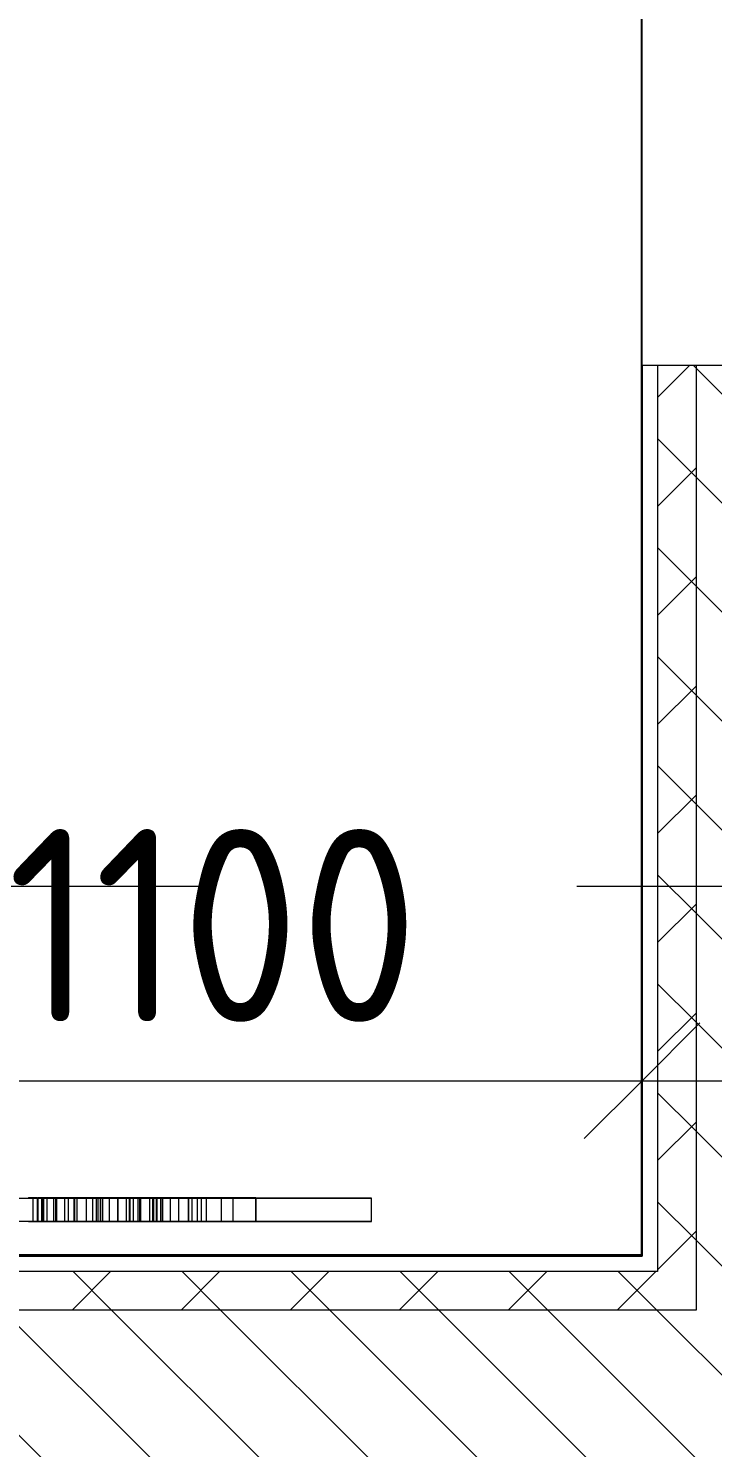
# Model space of a CAD drawing. Header units: millimetres. Extents: x 81494 to 296443, y -8553 to 29000.
# Drawn here: x 116944 to 117831, y 16271 to 18112 of the extents above; entities that cross this region are included whole.
import ezdxf

# ---------------------------------------------------------------- set-up
doc = ezdxf.new("R2010")
doc.units = ezdxf.units.MM
doc.linetypes.add('Осевая', pattern=[3175, 635, -476.25, 1587.5, -476.25])
for name, color, linetype, lineweight in [('A-ANNO-DIMS', 7, 'Continuous', 9), ('A-ANNO-DIMS-100', 7, 'Continuous', 9), ('A-WALL', 7, 'Continuous', 9), ('I-WALL', 7, 'Continuous', 9), ('Оси-2', 7, 'Осевая', 9)]:
    doc.layers.add(name, color=color, linetype=linetype, lineweight=lineweight)
for name, color, linetype, lineweight, true_color in [('A-WALL-1', 9, 'Continuous', 9, 0x808080), ('A-WALL-FNSH-1', 9, 'Continuous', 9, 0x808080), ('I-FURN-1', 9, 'Continuous', 9, 0x808080)]:
    doc.layers.add(name, color=color, linetype=linetype, lineweight=lineweight, true_color=true_color)
doc.styles.add('ISOCPEUR', font='isocpeur.ttf', dxfattribs={"width": 0.9, "height": 250})
doc.dimstyles.new('ISO-2_5_0_9К_БОЛЬШОЙ_1', dxfattribs={"dimscale": 304.8, "dimtxt": 248.995294, "dimasz": 0.492126, "dimexe": 0.393701, "dimexo": 0.984252, "dimgap": 0, "dimtad": 1, "dimdec": 0, "dimrnd": 10, "dimzin": 0, "dimdsep": 46, "dimtxsty": 'ISOCPEUR', "dimblk1": 'OBLIQUE', "dimblk2": 'OBLIQUE', "dimsah": 1, "dimcen": 0.09, "dimdle": 0.393701, "dimazin": 0, "dimtfac": 1, "dimtdec": 4, "dimtix": 1, "dimtmove": 0, "dimatfit": 3, "dimfxl": 1, "dimtvp": 1, "dimtolj": 1, "dimtzin": 0, "dimarcsym": 2})
pattern_1 = [(135, (0, 0), (-70.71068, -70.71068), [])]
pattern_2 = [(45, (0, 0), (-70.71068, 70.71068), []), (135, (0, 0), (-70.71068, -70.71068), [])]

# ---------------------------------------------------------------- blocks, each defined once
blk = doc.blocks.new('вывеска в доо - вывеска в доо-30524903-План расстановки мебели и оборудования 1 этажа в осях 23_1-33')
at = {"layer": 'I-FURN-1'}
for p, q in [((-800, 0), (800, 0)), ((-701, 0), (-800, 0)), ((-650, 0), (-701, 0)), ((-606.5, 0), (-650, 0)), ((-649.8, 0), (-605.4, 0)), ((-620.7, 0), (-649.8, 0)), ((-649.8, -30), (-649.8, 0)), ((-649.8, 0), (-649.8, -30)), ((-605.4, 0), (-620.7, 0)), ((-620.7, 0), (-620.7, -30)), ((-620.7, 0), (-620.7, -30)), ((-551.3, 0), (-606.5, 0)), ((-605.4, 0), (-550.2, 0)), ((-579.4, 0), (-605.4, 0)), ((-562.7, 0), (-605.4, 0)), ((-605.4, 0), (-586, 0)), ((-605.4, 0), (-605.4, -30)), ((-605.4, 0), (-605.4, -30)), ((-586, 0), (-574.2, 0)), ((-586, 0), (-586, -30)), ((-550.2, 0), (-579.4, 0)), ((-579.4, 0), (-579.4, -30)), ((-579.4, 0), (-579.4, -30)), ((-574.2, 0), (-567.2, 0)), ((-574.2, 0), (-574.2, -30)), ((-567.2, 0), (-562.7, 0)), ((-567.2, 0), (-567.2, -30)), ((-562.7, 0), (-391.7, 0)), ((-539.4, 0), (-562.7, 0)), ((-562.7, -30), (-562.7, 0)), ((-562.7, 0), (-562.7, -30)), ((-562.7, 0), (-562.7, -30)), ((-562.7, 0), (-562.7, -30)), ((-540.4, 0), (-551.3, 0)), ((-550.2, 0), (-550.2, -30)), ((-550.2, 0), (-550.2, -30)), ((-529.2, 0), (-540.4, 0)), ((-438.3, 0), (-539.4, 0)), ((-529.2, 0), (-539.4, 0)), ((-539.4, 0), (-438.3, 0)), ((-539.4, 0), (-539.4, -30)), ((-521.9, 0), (-529.2, 0)), ((-529.2, 0), (-529.2, -30)), ((-527.4, 0), (-529.2, 0)), ((-528.3, 0), (-526.6, 0)), ((-526.6, 0), (-528.3, 0)), ((-528.3, -30), (-528.3, 0)), ((-499.6, 0), (-527.3, 0)), ((-526.6, 0), (-526.6, 0)), ((-526.6, 0), (-521.2, 0)), ((-521.2, 0), (-526.6, 0)), ((-526.6, 0), (-526.6, 0)), ((-526.6, 0), (-526.6, -30)), ((-526.6, 0), (-526.6, -30)), ((-517.5, 0), (-521.9, 0)), ((-521.9, 0), (-521.9, -30)), ((-521.2, 0), (-512.5, 0)), ((-512.5, 0), (-521.2, 0)), ((-521.2, 0), (-521.2, -30)), ((-521.2, 0), (-521.2, -30)), ((-516, 0), (-517.5, 0)), ((-517.5, 0), (-517.5, -30)), ((-438.3, 0), (-516, 0)), ((-516, -30), (-516, 0)), ((-512.5, 0), (-500.8, 0)), ((-512.5, 0), (-512.5, -29)), ((-500.8, 0), (-512.3, 0)), ((-512.3, 0), (-512.3, -29)), ((-500.8, 0), (-486.9, 0)), ((-500.8, 0), (-500.8, -30)), ((-500.2, 0), (-500.2, -30)), ((-472.3, 0), (-499.6, 0)), ((-486.9, 0), (-499.2, 0)), ((-499.2, 0), (-497.2, 0)), ((-497.2, 0), (-499.2, 0)), ((-499.2, -30), (-499.2, 0)), ((-497.2, 0), (-491.1, 0)), ((-491.1, 0), (-497.2, 0)), ((-497.2, 0), (-497.2, -30)), ((-497.2, 0), (-497.2, -30)), ((-491.1, 0), (-482.1, 0)), ((-482.1, 0), (-491.1, 0)), ((-491.1, 0), (-491.1, -30)), ((-491.1, 0), (-491.1, -30)), ((-486.9, 0), (-471.4, 0)), ((-486.9, 0), (-486.9, -30)), ((-471.4, 0), (-486, 0)), ((-486, 0), (-486, -30)), ((-482.1, 0), (-471.4, 0)), ((-471.4, 0), (-482.1, 0)), ((-482.1, 0), (-482.1, -30)), ((-482.1, 0), (-482.1, -30)), ((-443.9, 0), (-472.2, 0)), ((-471.4, 0), (-448.5, 0)), ((-471.4, 0), (-471.4, -30)), ((-471.2, 0), (-460.3, 0)), ((-460.3, 0), (-471.2, 0)), ((-471.2, 0), (-471.2, -30)), ((-471.2, 0), (-471.2, -30)), ((-448.7, 0), (-471.1, 0)), ((-471.1, 0), (-471.1, -30)), ((-460.3, 0), (-451.4, 0)), ((-451.4, 0), (-460.3, 0)), ((-460.3, 0), (-460.3, -30)), ((-460.3, 0), (-460.3, -30)), ((-451.4, 0), (-445.3, 0)), ((-445.3, 0), (-451.4, 0)), ((-451.4, 0), (-451.4, -30)), ((-451.4, 0), (-451.4, -30)), ((-448.7, 0), (-448.7, -30)), ((-448.5, 0), (-438.3, 0)), ((-443.3, 0), (-448.5, 0)), ((-448.5, 0), (-448.5, -30)), ((-445.3, 0), (-443.3, 0)), ((-443.3, 0), (-445.3, 0)), ((-445.3, 0), (-445.3, -30)), ((-445.3, 0), (-445.3, -30)), ((-438.7, 0), (-443.9, 0)), ((-438.3, 0), (-443.3, 0)), ((-443.3, 0), (-443.3, -30)), ((-414.6, 0), (-438.7, 0)), ((-438.3, 0), (-430.2, 0)), ((-430.4, 0), (-438.3, 0)), ((-415, 0), (-438.3, 0)), ((-438.3, 0), (-438.3, -30)), ((-438.3, 0), (-438.3, -30)), ((-430.4, 0), (-430.4, -29.4)), ((-430.2, 0), (-418.2, 0)), ((-418.2, 0), (-430.2, 0)), ((-430.2, 0), (-430.2, -29.4)), ((-418.2, 0), (-414.2, 0)), ((-414.2, 0), (-418.2, 0)), ((-418.2, 0), (-418.2, -30)), ((-418.2, 0), (-418.2, -30)), ((-372.2, 0), (-415, 0)), ((-415, 0), (-415, -30)), ((-415, 0), (-415, -30)), ((-407.5, 0), (-414.6, 0)), ((-414.2, 0), (-414.2, -30)), ((-402.7, 0), (-407.5, 0)), ((-402, 0), (-406.9, 0)), ((-406.9, 0), (-402, 0)), ((-406.9, 0), (-406.9, -30)), ((-392.4, 0), (-402.7, 0)), ((-391.7, 0), (-402, 0)), ((-402, 0), (-391.7, 0)), ((-387.8, 0), (-402, 0)), ((-402, 0), (-390.3, 0)), ((-402, 0), (-402, -30)), ((-402, 0), (-402, -30)), ((-391.7, 0), (-372.2, 0)), ((-391.7, 0), (-391.7, -30)), ((-391.7, 0), (-391.7, -30)), ((-391.4, 0), (-391.4, -30)), ((-372.9, 0), (-391.1, 0)), ((-374.7, 0), (-390.3, 0)), ((-390.3, 0), (-379.4, 0)), ((-390.3, 0), (-374.2, 0)), ((-390.3, 0), (-390.3, -30)), ((-381, 0), (-387.8, 0)), ((-387.8, 0), (-387.8, -30)), ((-375, 0), (-381, 0)), ((-379.4, 0), (-372.2, 0)), ((-379.4, 0), (-379.4, -30)), ((-375, 0), (-375, -30)), ((-374.7, 0), (-374.7, -30)), ((-372.2, 0), (-374.2, 0)), ((-372.2, 0), (-374.2, 0)), ((-374.2, 0), (-372.2, 0)), ((-374.2, 0), (-374.2, -30)), ((-368.4, 0), (-372.9, 0)), ((-367.7, 0), (-372.2, 0)), ((-372.2, 0), (-367.7, 0)), ((-367.7, 0), (-372.2, 0)), ((-372.2, 0), (-367.7, 0)), ((-372.2, 0), (-372.2, -30)), ((-372.2, 0), (-372.2, -30)), ((-367.7, 0), (-361.6, 0)), ((-367.7, 0), (-367.7, -30)), ((-355.4, 0), (-367.5, 0)), ((-361.6, 0), (-366.9, 0)), ((-366.9, 0), (-366.9, -30)), ((-361.6, 0), (-354.4, 0)), ((-355, 0), (-361.3, 0)), ((-361.3, 0), (-361.3, -30)), ((-800, 0), (-800, -30)), ((-800, -30), (-650, -30)), ((800, -30), (-800, -30)), ((-650, -30), (-606.5, -30)), ((-649.8, -30.5), (-620.7, -30.5)), ((-605.4, -30.5), (-649.8, -30.5)), ((-620.7, -30.5), (-605.4, -30.5)), ((-606.5, -30), (-551.3, -30)), ((-605.4, -30.5), (-579.4, -30.5)), ((-550.2, -30.5), (-605.4, -30.5)), ((-586, -30.5), (-605.4, -30.5)), ((-605.4, -30.5), (-562.7, -30.5)), ((-574.2, -30.5), (-586, -30.5)), ((-579.4, -30.5), (-550.2, -30.5)), ((-567.2, -30.5), (-574.2, -30.5)), ((-562.7, -30.5), (-567.2, -30.5)), ((-562.7, -30.5), (-539.4, -30.5)), ((-391.7, -30.5), (-562.7, -30.5)), ((-551.3, -30), (-540.4, -30)), ((-540.4, -30), (-529.2, -30)), ((-539.4, -30.5), (-438.3, -30.5)), ((-438.3, -30.5), (-539.4, -30.5)), ((-539.4, -30.5), (-529.2, -30.5)), ((-529.2, -30), (-527.4, -30)), ((-529.2, -30.5), (-521.9, -30.5)), ((-528.3, -30.5), (-526.6, -30.5)), ((-526.6, -30.5), (-528.3, -30.5)), ((-527.3, -30), (-499.6, -30)), ((-526.6, -30.5), (-526.6, -30.5)), ((-526.6, -30.5), (-521.2, -30.5)), ((-521.2, -30.5), (-526.6, -30.5)), ((-526.6, -30.5), (-526.6, -30.5)), ((-521.9, -30.5), (-517.5, -30.5)), ((-521.2, -30.5), (-512.5, -30.5)), ((-512.5, -30.5), (-521.2, -30.5)), ((-517.5, -30.5), (-516, -30.5)), ((-516, -30.5), (-438.3, -30.5)), ((-500.8, -30.5), (-512.5, -30.5)), ((-512.3, -30.5), (-500.8, -30.5)), ((-486.9, -30.5), (-500.8, -30.5)), ((-499.6, -30), (-472.3, -30)), ((-499.2, -30.5), (-486.9, -30.5)), ((-499.2, -30.5), (-497.2, -30.5)), ((-497.2, -30.5), (-499.2, -30.5)), ((-497.2, -30.5), (-491.1, -30.5)), ((-491.1, -30.5), (-497.2, -30.5)), ((-491.1, -30.5), (-482.1, -30.5)), ((-482.1, -30.5), (-491.1, -30.5)), ((-471.4, -30.5), (-486.9, -30.5)), ((-486, -30.5), (-471.4, -30.5)), ((-482.1, -30.5), (-471.4, -30.5)), ((-471.4, -30.5), (-482.1, -30.5)), ((-472.2, -30), (-443.9, -30)), ((-448.5, -30.5), (-471.4, -30.5)), ((-471.2, -30.5), (-460.3, -30.5)), ((-460.3, -30.5), (-471.2, -30.5)), ((-471.1, -30.5), (-448.7, -30.5)), ((-460.3, -30.5), (-451.4, -30.5)), ((-451.4, -30.5), (-460.3, -30.5)), ((-451.4, -30.5), (-445.3, -30.5)), ((-445.3, -30.5), (-451.4, -30.5)), ((-448.5, -30.5), (-443.3, -30.5)), ((-438.3, -30.5), (-448.5, -30.5)), ((-445.3, -30.5), (-443.3, -30.5)), ((-443.3, -30.5), (-445.3, -30.5)), ((-443.9, -30), (-438.7, -30)), ((-443.3, -30.5), (-438.3, -30.5)), ((-438.7, -30), (-414.6, -30)), ((-438.3, -30.5), (-430.4, -30.5)), ((-430.2, -30.5), (-438.3, -30.5)), ((-438.3, -30.5), (-415, -30.5)), ((-430.2, -30.5), (-418.2, -30.5)), ((-418.2, -30.5), (-430.2, -30.5)), ((-418.2, -30.5), (-414.2, -30.5)), ((-414.2, -30.5), (-418.2, -30.5)), ((-415, -30.5), (-372.2, -30.5)), ((-414.6, -30), (-407.5, -30)), ((-407.5, -30), (-402.7, -30)), ((-402, -30.5), (-406.9, -30.5)), ((-406.9, -30.5), (-402, -30.5)), ((-402.7, -30), (-392.4, -30)), ((-390.3, -30.5), (-402, -30.5)), ((-402, -30.5), (-387.8, -30.5)), ((-391.7, -30.5), (-402, -30.5)), ((-402, -30.5), (-391.7, -30.5)), ((-372.2, -30.5), (-391.7, -30.5)), ((-391.1, -30), (-372.9, -30)), ((-374.2, -30.5), (-390.3, -30.5)), ((-379.4, -30.5), (-390.3, -30.5)), ((-390.3, -30.5), (-374.7, -30.5)), ((-387.8, -30.5), (-381, -30.5)), ((-381, -30.5), (-375, -30.5)), ((-372.2, -30.5), (-379.4, -30.5)), ((-372.2, -30.5), (-374.2, -30.5)), ((-374.2, -30.5), (-372.2, -30.5)), ((-374.2, -30.5), (-372.2, -30.5)), ((-372.9, -30), (-368.4, -30)), ((-367.7, -30.5), (-372.2, -30.5)), ((-372.2, -30.5), (-367.7, -30.5)), ((-367.7, -30.5), (-372.2, -30.5)), ((-372.2, -30.5), (-367.7, -30.5)), ((-361.6, -30.5), (-367.7, -30.5)), ((-367.5, -30), (-355.4, -30)), ((-366.9, -30.5), (-361.6, -30.5)), ((-354.4, -30.5), (-361.6, -30.5)), ((-361.3, -30.5), (-355, -30.5))]:
    blk.add_line(p, q, dxfattribs=at)
blk = doc.blocks.new('DIMBLOCK56-План расстановки мебели и оборудования 1 этажа в осях 23_1-33')
at = {"layer": 'A-ANNO-DIMS-100'}
for p, q in [((116638.8, 16895.5), (116638.8, 16627.3)), ((116638.8, 16747.3), (116638.8, 16895.5)), ((117740, 16553.3), (117740, 16867.3)), ((116518.8, 16747.3), (117860, 16747.3)), ((117740, 16747.3), (117740, 16553.3))]:
    blk.add_line(p, q, dxfattribs=at)
at = {"layer": 'A-ANNO-DIMS-100', "lineweight": 20}
for p, q in [((116638.8, 16747.3), (116713.8, 16822.3)), ((117740, 16747.3), (117815, 16822.3)), ((116638.8, 16747.3), (116563.8, 16672.3)), ((117740, 16747.3), (117665, 16672.3))]:
    blk.add_line(p, q, dxfattribs=at)
at = {"layer": 'A-ANNO-DIMS-100', "color": 0, "insert": (116916.5, 17073.9), "char_height": 250, "width": 655.049, "attachment_point": 1, "line_spacing_factor": 1.149209, "style": 'ISOCPEUR'}
blk.add_mtext('1100', dxfattribs=at)
blk = doc.blocks.new('_Oblique')
at = {"color": 0, "linetype": 'ByBlock', "lineweight": -2}
blk.add_line((-0.5, -0.5), (0.5, 0.5), dxfattribs=at)

msp = doc.modelspace()

# ---------------------------------------------------------------- hatches: boundary and pattern name
at = {"layer": 'I-WALL'}
h = msp.add_hatch(dxfattribs=at)
h.set_pattern_fill('FP_4', color=256, style=0, pattern_type=2)
h.set_pattern_definition(pattern_1)
h.paths.add_polyline_path([(117810, 16450), (118010, 16450), (118010, 17675), (117810, 17675), (117810, 16520)])
h.paths.add_polyline_path([(117810, 18655), (118010, 18655), (118010, 19100), (117810, 19100), (117810, 18900)])
h = msp.add_hatch(dxfattribs=at)
h.set_pattern_fill('FP_5', color=256, style=0, pattern_type=2)
h.set_pattern_definition(pattern_2)
h.paths.add_polyline_path([(117810, 16500), (117810, 17675), (117760, 17675), (117760, 16500)])
h.paths.add_polyline_path([(117810, 18655), (117810, 18900), (117760, 18900), (117760, 18655)])
h = msp.add_hatch(dxfattribs=at)
h.set_pattern_fill('FP_5', color=256, style=0, pattern_type=2)
h.set_pattern_definition(pattern_2)
h.paths.add_polyline_path([(117810, 16450), (117810, 16500), (115600.4, 16500), (115600.4, 16450), (117458.7, 16450)])
h = msp.add_hatch(dxfattribs=at)
h.set_pattern_fill('FP_4', color=256, style=0, pattern_type=2)
h.set_pattern_definition(pattern_1)
h.paths.add_polyline_path([(117810, 16250), (118010, 16250), (118010, 16450), (115600.4, 16450), (115600.4, 16250), (117458.7, 16250)])

# ---------------------------------------------------------------- linework, layer by layer
at = {"layer": 'A-WALL'}
for p, q in [((117740, 17675), (117740, 16520)), ((117760, 17675), (117760, 16500)), ((117810, 17675), (117810, 16450)), ((116639.5, 16520), (117740, 16520)), ((117739, 16520), (117739, 16521)), ((117760, 16500), (115600.4, 16500))]:
    msp.add_line(p, q, dxfattribs=at)
at = {"layer": 'A-WALL-1'}
for p, q in [((118030, 17675), (117760, 17675)), ((117810, 16450), (115600.4, 16450))]:
    msp.add_line(p, q, dxfattribs=at)
at = {"layer": 'A-WALL-FNSH-1'}
for p, q in [((117739, 18779), (117739, 16522)), ((117760, 17675), (117740, 17675))]:
    msp.add_line(p, q, dxfattribs=at)
at = {"layer": 'I-WALL'}
for p, q in [((117740, 17675), (117740, 18655)), ((116639.5, 16522), (117739, 16522)), ((117739, 16521), (116639.5, 16521)), ((117739, 16521), (117739, 16522))]:
    msp.add_line(p, q, dxfattribs=at)
at = {"layer": 'Оси-2'}
msp.add_line((84793.9, 17000), (122455, 17000), dxfattribs=at)

# ---------------------------------------------------------------- block references
at = {"layer": 'I-FURN-1', "rotation": 180}
msp.add_blockref('вывеска в доо - вывеска в доо-30524903-План расстановки мебели и оборудования 1 этажа в осях 23_1-33', (116589, 16565), dxfattribs=at)

# ---------------------------------------------------------------- dimensions: what is measured, and where the dimension line sits
at = {"layer": 'A-ANNO-DIMS'}
dim = msp.add_linear_dim(base=(117740, 16747.3), p1=(116638.8, 16595.5), p2=(117740, 16853.3), dimstyle='ISO-2_5_0_9К_БОЛЬШОЙ_1', override={"dimpost": '<>', "dimfxl": 1130.983165}, dxfattribs=at)
dim.commit()
dim.dimension.update_dxf_attribs({"geometry": 'DIMBLOCK56-План расстановки мебели и оборудования 1 этажа в осях 23_1-33', "text_midpoint": (117189.4, 16872.3)})

doc.saveas('drawing.dxf')
